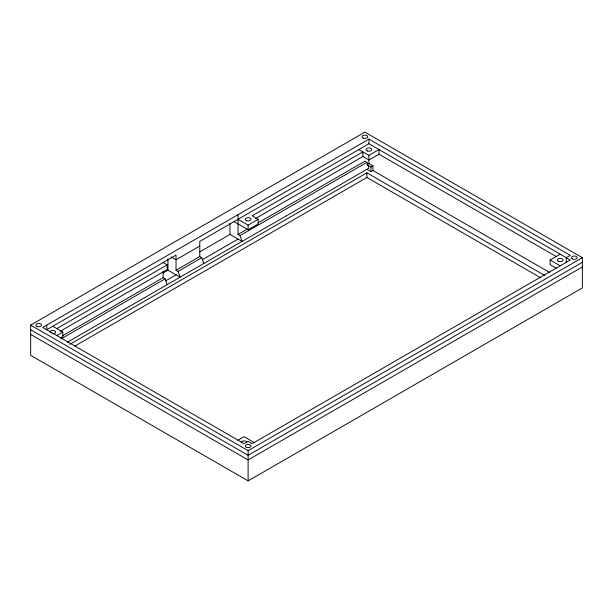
<?xml version="1.0" encoding="UTF-8"?>
<svg xmlns="http://www.w3.org/2000/svg" width="613" height="613" viewBox="0 0 613 613"><rect width="100%" height="100%" fill="white"/><g stroke="black" fill="none" stroke-linecap="round" stroke-linejoin="round"><path stroke-width="0.92" d="M30.65 325.097L364.888 132.124L582.35 257.675L582.35 287.903L248.112 480.876L30.65 355.325L30.65 325.097L248.112 450.647L582.35 257.675M566.243 262.326L566.243 257.675L570.266 255.353L368.919 139.105L42.734 327.426L244.081 443.674L248.112 441.345L252.135 443.674L570.266 260.004L368.919 143.749L199.784 241.399L199.784 256.51L176.023 270.233L176.023 255.115L46.757 329.748L46.757 325.097M56.825 328.583L167.165 264.885L167.165 269.536L60.12 331.334M199.784 246.051L176.023 259.766L171.196 256.977M255.445 218.565L362.881 156.537L368.919 160.024L378.987 154.215L378.987 149.564L368.919 155.38L358.85 149.564M163.142 273.023L167.97 270.233L180.053 277.206L178.038 271.39L176.023 270.233M199.869 251.813L229.99 234.427L242.066 241.399L240.051 235.591L238.043 234.427L238.043 214.665M56.672 335.648L62.863 332.077L62.863 336.721L60.541 338.07M238.043 219.316L248.112 225.124L258.173 219.316L258.173 223.967L248.112 229.775L234.013 221.638M62.442 335.809L163.142 277.674L165.15 278.831L167.165 284.647M238.043 234.427L247.162 229.162M257.943 222.94L364.888 161.188L366.903 162.353L368.919 168.161L67.292 342.307M61.154 338.874L165.15 278.831M178.038 271.39L201.8 257.675L203.815 263.49M240.051 235.591L366.903 162.353M165.556 280.923L176.023 274.877M202.229 259.751L238.043 239.078M366.903 164.675L368.919 163.518L372.949 165.839L372.949 170.491L549.723 272.547M367.708 165.142L370.934 167.004L372.949 165.839M69.821 344.337L366.903 172.812L544.834 275.543M366.903 169.326L370.934 171.655L372.949 170.491M74.786 346.123L366.903 177.463L540.697 277.804M237.882 440.272L244.081 436.701L254.15 442.509M556.328 268.226L550.137 264.647L550.137 260.004L560.198 254.188M582.35 262.326L248.112 455.298L30.65 329.748M582.35 266.977L248.112 459.949L30.65 334.399M378.865 154.139L556.183 256.518M550.137 260.004L560.198 265.812M258.173 219.316L252.135 215.83L362.881 151.886L362.881 156.537M199.784 256.51L201.8 257.675M163.142 262.556L167.165 264.885M52.802 326.262L62.863 332.077M370.934 167.004L370.934 171.655M368.919 139.105L368.919 143.749M368.919 155.38L368.919 163.518M366.903 172.812L366.903 177.463M248.112 225.124L248.112 229.775M248.112 450.647L248.112 480.876M229.99 223.094L229.99 234.427M167.97 258.893L167.97 270.233M163.142 271.015L163.142 277.674M50.051 332.499A2.85 1.647 0 0 1 52.549 330.438A2.85 1.647 0 0 1 55.637 332.215A2.85 1.647 0 0 1 52.059 333.664M241.33 442.938A2.85 1.647 0 0 1 243.346 440.923A2.85 1.647 0 0 1 246.832 442.088M558.19 261.161A2.85 1.647 0 0 0 562.949 260.425A2.85 1.647 0 0 0 559.462 258.41A2.85 1.647 0 0 0 558.19 261.161M572.281 258.839A2.85 1.647 0 0 0 577.048 258.104A2.85 1.647 0 0 0 573.561 256.088A2.85 1.647 0 0 0 572.281 258.839M246.687 447.421A2.85 1.647 0 0 0 250.955 445.996A2.85 1.647 0 0 0 246.687 444.571A2.85 1.647 0 0 0 246.687 447.421M37.033 326.43A2.85 1.647 0 0 0 41.538 325.265A2.85 1.647 0 0 0 37.539 323.595A2.85 1.647 0 0 0 37.033 326.43M363.394 138.178A2.85 1.647 0 0 0 367.739 136.829A2.85 1.647 0 0 0 363.547 135.327A2.85 1.647 0 0 0 363.394 138.178M246.687 220.734A2.85 1.647 0 0 0 250.955 219.316A2.85 1.647 0 0 0 246.687 217.891A2.85 1.647 0 0 0 246.687 220.734M367.493 150.99A2.85 1.647 0 0 0 371.769 149.564A2.85 1.647 0 0 0 367.493 148.139A2.85 1.647 0 0 0 367.493 150.99"/></g></svg>
